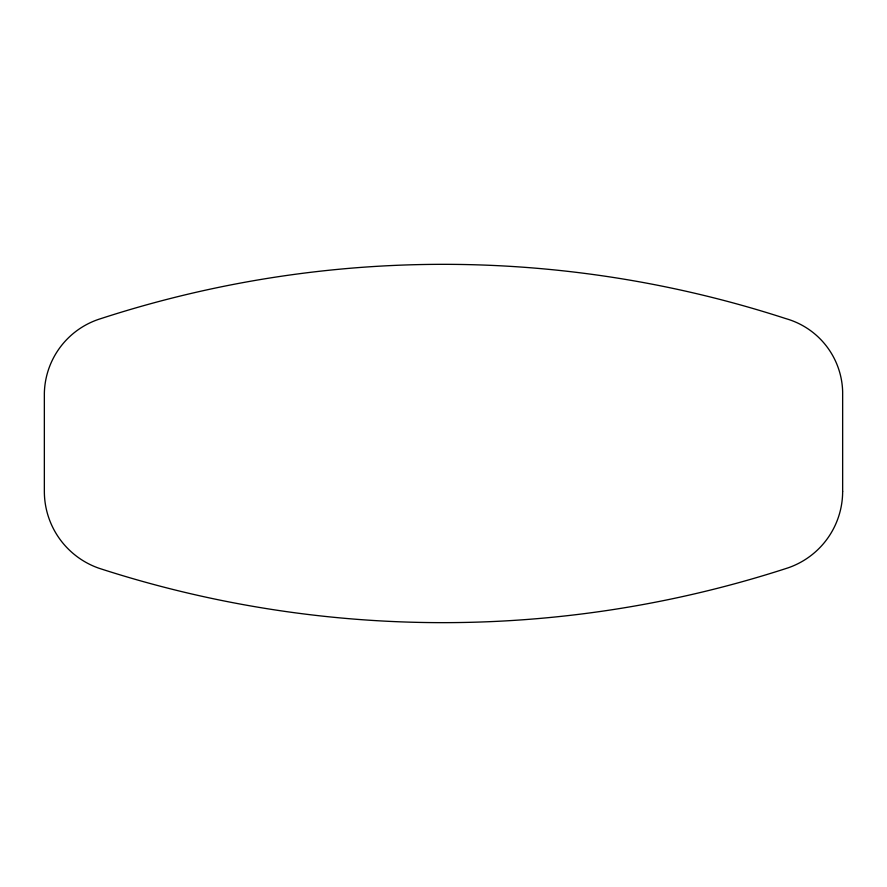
<?xml version="1.0" encoding="UTF-8"?>
<svg xmlns="http://www.w3.org/2000/svg" width="887" height="887" viewBox="0 0 887 887"><rect width="100%" height="100%" fill="white"/><g stroke="black" fill="none" stroke-linecap="round" stroke-linejoin="round"><path stroke-width="1.33" d="M842.65 491.343L842.65 391.666A78.123 78.123 0 0 0 785.738 318.588A1107.397 1107.397 0 0 0 100.963 318.588A79.885 79.885 0 0 0 44.35 393.34L44.35 491.365A81.404 81.404 0 0 0 99.011 568.257A1114.338 1114.338 0 0 0 788.321 567.769A80.917 80.917 0 0 0 842.65 491.343"/></g></svg>
